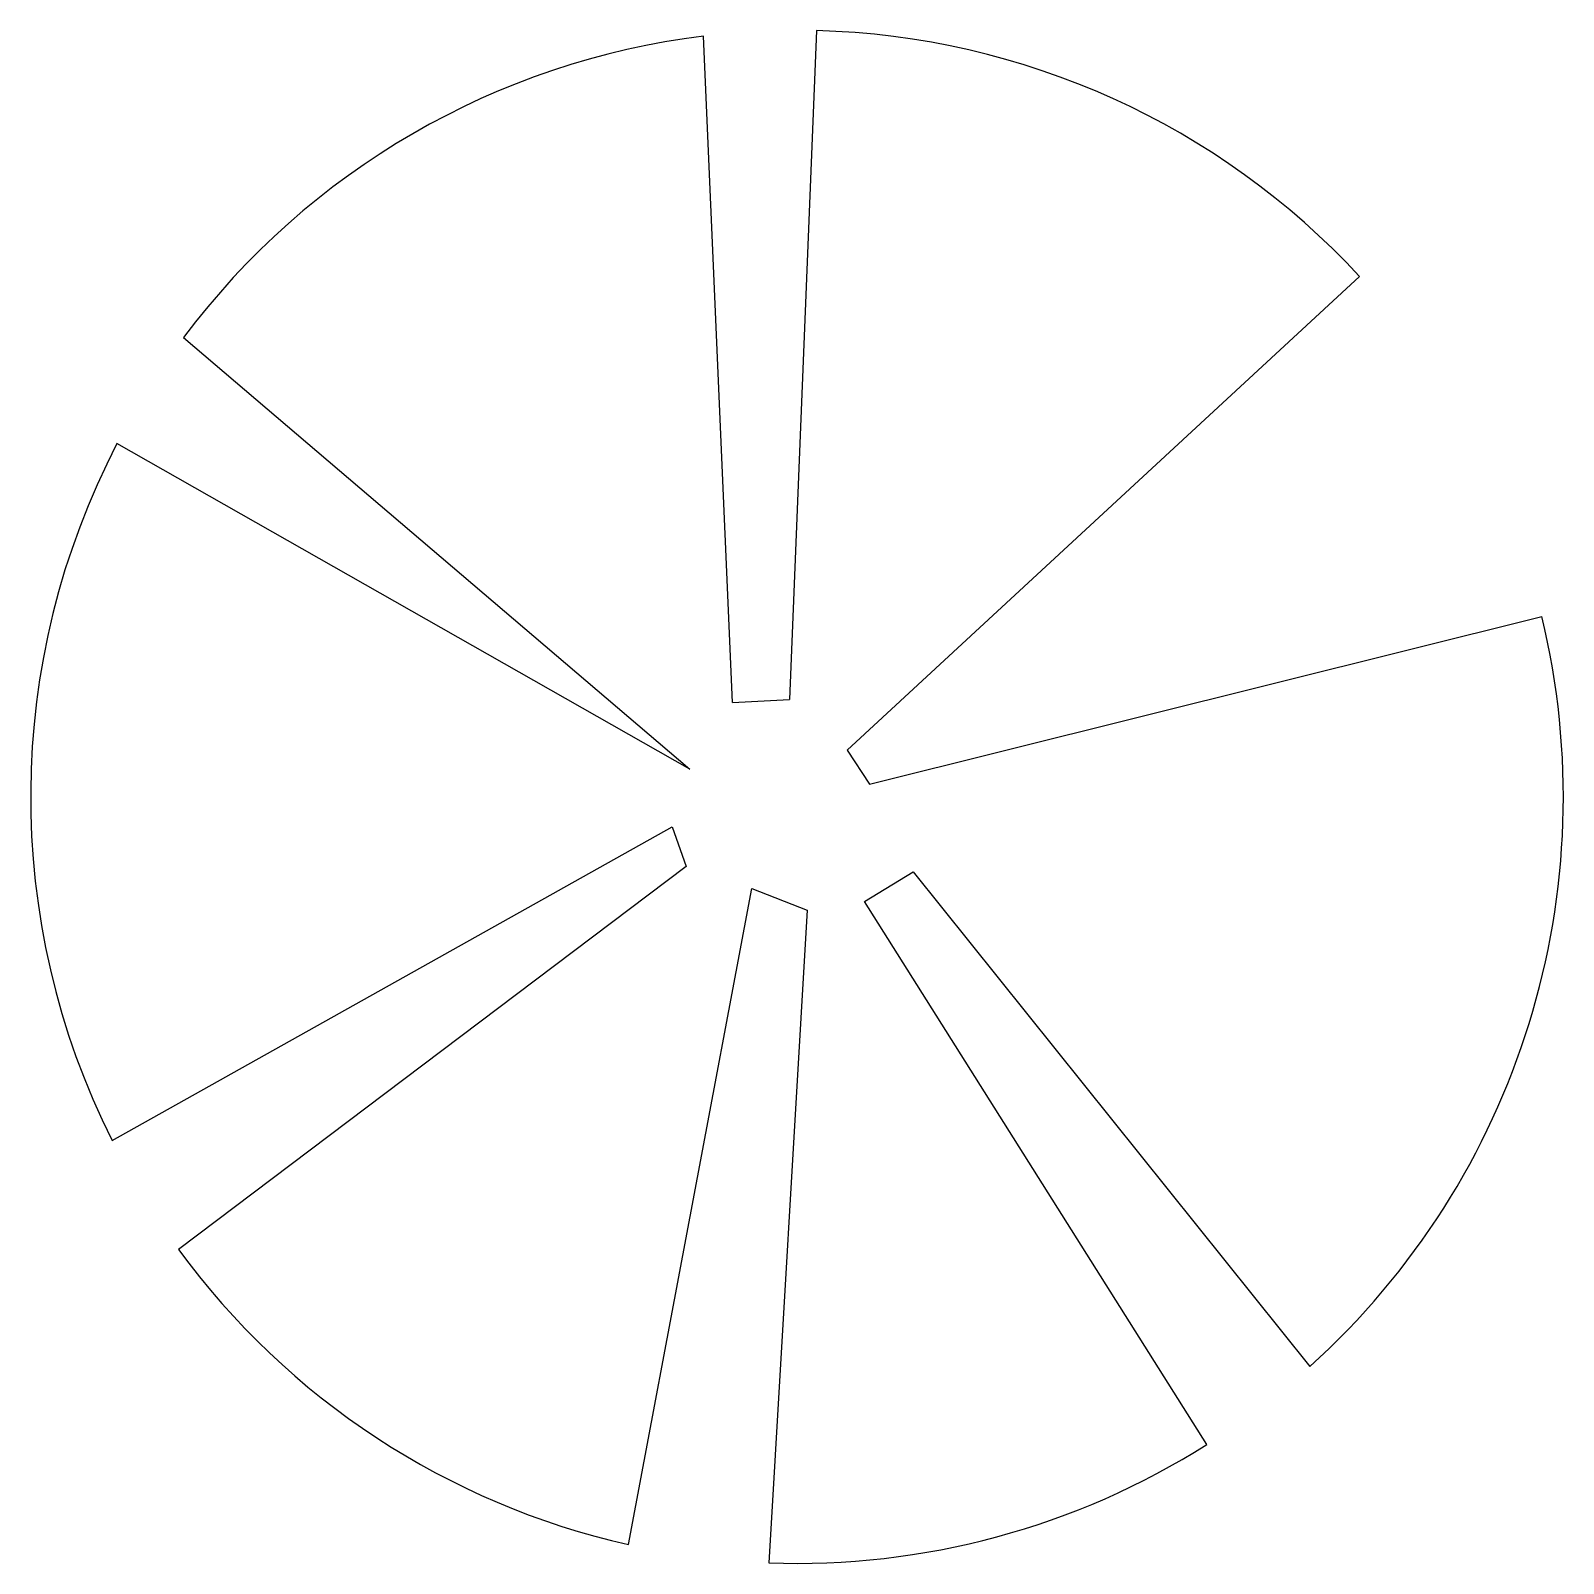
# Model space of a CAD drawing. Extents: x 19.987 to 20.671, y 25.423 to 26.106.
import ezdxf

# ---------------------------------------------------------------- set-up
doc = ezdxf.new("R2010")
doc.units = 0
doc.layers.get('0').update_dxf_attribs({"linetype": 'CONTINUOUS'})

msp = doc.modelspace()

# ---------------------------------------------------------------- linework, layer by layer
for p, q in [((20.33774, 26.10609), (20.32574, 25.80787)), ((20.30028, 25.80658), (20.28729, 26.10364)), ((20.57983, 25.99656), (20.35144, 25.7853)), ((20.05552, 25.96932), (20.28127, 25.77686)), ((20.28127, 25.77686), (20.02583, 25.92207)), ((20.3614, 25.77023), (20.6611, 25.84492)), ((20.30028, 25.80658), (20.32574, 25.80787)), ((20.35144, 25.7853), (20.3614, 25.77023)), ((20.02364, 25.61128), (20.2734, 25.75111)), ((20.2734, 25.75111), (20.27958, 25.73355)), ((20.27958, 25.73355), (20.05326, 25.56279)), ((20.35917, 25.7179), (20.38077, 25.73108)), ((20.38077, 25.73108), (20.5577, 25.51066)), ((20.2539, 25.43121), (20.30885, 25.72365)), ((20.30885, 25.72365), (20.3336, 25.71401)), ((20.51178, 25.47584), (20.35917, 25.7179)), ((20.3336, 25.71401), (20.31647, 25.42308))]:
    msp.add_line(p, q)
for start, end in [(42.77349, 88.53786), (97.01496, 143.17364), (152.54257, 206.64816), (312.01277, 13.60914), (216.18768, 257.29918), (267.89463, 302.33745)]:
    msp.add_arc((20.32902, 25.76452), 0.34168, start, end)

doc.saveas('drawing.dxf')
